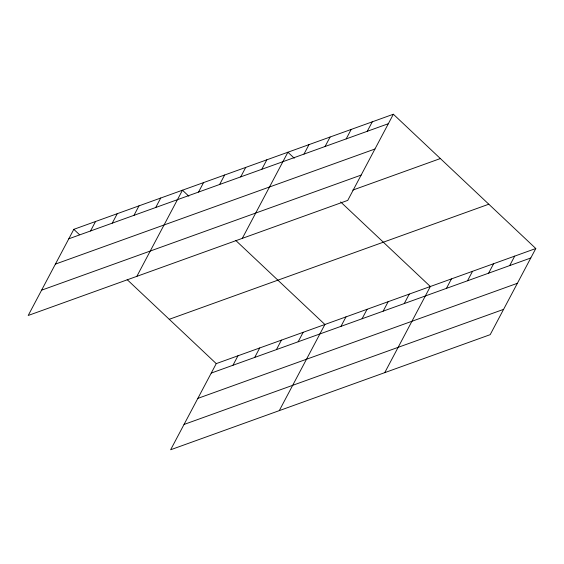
<?xml version="1.0" encoding="UTF-8"?>
<svg xmlns="http://www.w3.org/2000/svg" width="564" height="564" viewBox="0 0 564 564"><rect width="100%" height="100%" fill="white"/><g stroke="black" fill="none" stroke-linecap="round" stroke-linejoin="round"><path stroke-width="0.85" d="M393.362 114.238L73.814 229.337L28.2 315.48L347.748 200.382L393.362 114.238L535.8 248.52L490.186 334.663L170.638 449.762L216.252 363.618L535.8 248.52M90.529 230.979L95.542 221.511M112.257 223.147L117.27 213.678M133.985 215.321L138.998 205.853M155.713 207.496L160.726 198.027M136.848 276.346L182.461 190.202L188.813 196.187M198.535 192.077L203.548 182.609M219.629 184.477L224.641 175.009M240.715 176.885L245.728 167.416M261.809 169.285L266.821 159.816M242.301 238.368L287.908 152.224L294.26 158.209M303.989 154.092L309.001 144.624M325.075 146.499L330.088 137.031M346.169 138.899L351.182 129.431M232.967 365.253L237.98 355.785M367.256 131.306L372.275 121.838M254.695 357.428L259.708 347.96M276.423 349.602L281.436 340.134M298.152 341.777L303.164 332.309M279.286 410.627L324.899 324.483L235.837 240.525M340.973 326.352L345.986 316.883M362.067 318.759L367.079 309.291M383.153 311.159L388.166 301.691M404.247 303.566L409.26 294.098M384.74 372.649L430.346 286.505L340.649 201.94M446.427 288.373L451.44 278.905M467.514 280.773L472.526 271.312M488.607 273.18L493.62 263.712M509.694 265.588L514.706 256.119M68.801 238.805L388.349 123.706M55.399 264.107L374.954 149.009M41.595 290.178L361.15 175.08M352.761 190.103L440.364 158.554M169.242 319.302L488.798 204.21M211.239 373.079L530.787 257.988M197.837 398.388L517.392 283.29M184.033 424.459L503.589 309.361M73.814 229.337L79.531 234.723M127.189 279.652L216.252 363.618"/></g></svg>
